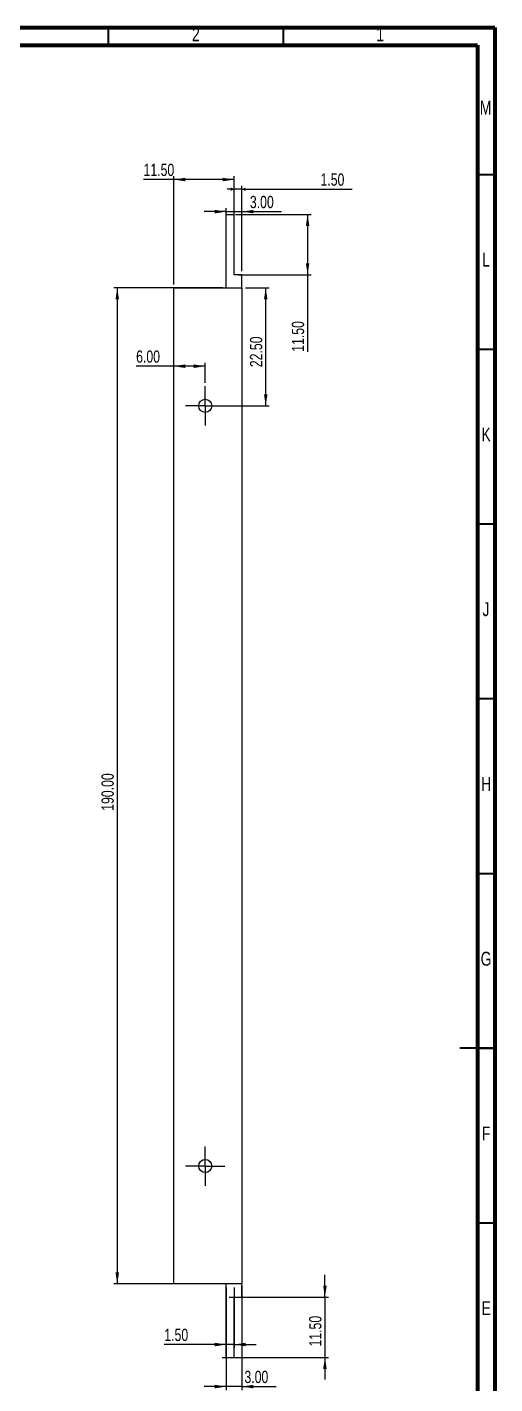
# Model space of a CAD drawing. Header units: millimetres. Extents: x 0 to 836, y 0 to 589.
# Drawn here: x 702.2 to 836, y 200.9 to 589.1 of the extents above; entities that cross this region are included whole.
import ezdxf

# ---------------------------------------------------------------- set-up
doc = ezdxf.new("R2010")
doc.units = ezdxf.units.MM
doc.layers.add('FORMAT', color=7, linetype='Continuous')
doc.styles.add('SLDTEXTSTYLE0', font='TXT', dxfattribs={"width": 0.75})
doc.dimstyles.new('SLDDIMSTYLE0', dxfattribs={"dimtxt": 3.5, "dimasz": 3.302, "dimexe": 0, "dimexo": 0.0625, "dimgap": 0.875, "dimtad": 1, "dimlfac": 0.666667, "dimrnd": 1e-09, "dimzin": 4, "dimdsep": 46, "dimtxsty": 'SLDTEXTSTYLE0', "dimsah": 1, "dimcen": 0.09, "dimadec": 0, "dimazin": 1, "dimtfac": 1, "dimtofl": 0, "dimtmove": 0, "dimatfit": 3, "dimfxl": 1, "dimfrac": 2, "dimtolj": 1, "dimtzin": 12, "dimarcsym": 0})
doc.dimstyles.new('SLDDIMSTYLE1', dxfattribs={"dimtxt": 3.5, "dimasz": 3.302, "dimexe": 0, "dimexo": 0.0625, "dimgap": 0.875, "dimtad": 1, "dimlfac": 0.666667, "dimrnd": 1e-09, "dimzin": 4, "dimdsep": 46, "dimtxsty": 'SLDTEXTSTYLE0', "dimsah": 1, "dimcen": 0.09, "dimadec": 0, "dimazin": 1, "dimtfac": 1, "dimtmove": 0, "dimatfit": 0, "dimfxl": 1, "dimfrac": 2, "dimtolj": 1, "dimtzin": 12, "dimarcsym": 0})

# ---------------------------------------------------------------- blocks, each defined once
blk = doc.blocks.new('_D_93')
at = {"layer": 'FORMAT'}
for p, q in [((758.14, 514.51), (726.96, 514.51)), ((727.96, 514.51), (727.96, 229.51)), ((758.14, 229.51), (726.96, 229.51))]:
    blk.add_line(p, q, dxfattribs=at)
for points in [[(727.96, 514.51), (727.45, 511.21), (728.47, 511.21)], [(727.96, 229.51), (728.47, 232.82), (727.45, 232.82)]]:
    blk.add_solid(points, dxfattribs=at)
at = {"layer": 'FORMAT', "insert": (723.45, 364.9), "char_height": 3.5, "attachment_point": 1, "rotation": 90, "style": 'SLDTEXTSTYLE0'}
blk.add_mtext('190.00', dxfattribs=at)
blk = doc.blocks.new('_D_94')
at = {"layer": 'FORMAT'}
for p, q in [((761.76, 535.51), (783.42, 535.51)), ((782.42, 535.51), (782.42, 518.26)), ((762.75, 518.26), (783.42, 518.26)), ((782.42, 518.26), (782.42, 496.22))]:
    blk.add_line(p, q, dxfattribs=at)
for points in [[(782.42, 535.51), (781.91, 532.21), (782.93, 532.21)], [(782.42, 518.26), (782.93, 521.57), (781.91, 521.57)]]:
    blk.add_solid(points, dxfattribs=at)
at = {"layer": 'FORMAT', "insert": (777.91, 496.22), "char_height": 3.5, "attachment_point": 1, "rotation": 90, "style": 'SLDTEXTSTYLE0'}
blk.add_mtext('11.50', dxfattribs=at)
blk = doc.blocks.new('_D_95')
at = {"layer": 'FORMAT'}
for p, q in [((761.39, 532.23), (761.39, 543.74)), ((763.64, 536.51), (763.64, 543.74)), ((761.39, 542.74), (759.39, 542.74)), ((763.64, 542.74), (761.39, 542.74)), ((763.64, 542.74), (795.16, 542.74))]:
    blk.add_line(p, q, dxfattribs=at)
for points in [[(761.39, 542.74), (760.39, 543.24), (760.39, 542.24)], [(763.64, 542.74), (764.64, 542.24), (764.64, 543.24)]]:
    blk.add_solid(points, dxfattribs=at)
at = {"layer": 'FORMAT', "insert": (786.11, 547.25), "char_height": 3.5, "attachment_point": 1, "style": 'SLDTEXTSTYLE0'}
blk.add_mtext('1.50', dxfattribs=at)
blk = doc.blocks.new('_D_96')
at = {"layer": 'FORMAT'}
for p, q in [((759.14, 536.33), (752.79, 536.33)), ((759.14, 534.17), (759.14, 537.33)), ((759.14, 536.33), (763.64, 536.33)), ((763.64, 519.26), (763.64, 537.33)), ((763.64, 536.33), (774.97, 536.33))]:
    blk.add_line(p, q, dxfattribs=at)
for points in [[(759.14, 536.33), (755.84, 536.84), (755.84, 535.82)], [(763.64, 536.33), (766.94, 535.82), (766.94, 536.84)]]:
    blk.add_solid(points, dxfattribs=at)
at = {"layer": 'FORMAT', "insert": (765.91, 540.84), "char_height": 3.5, "attachment_point": 1, "style": 'SLDTEXTSTYLE0'}
blk.add_mtext('3.00', dxfattribs=at)
blk = doc.blocks.new('_D_97')
at = {"layer": 'FORMAT'}
for p, q in [((763.64, 229.09), (763.64, 199.16)), ((759.14, 214.35), (759.14, 199.16)), ((759.14, 200.16), (752.79, 200.16)), ((763.64, 200.16), (759.14, 200.16)), ((763.64, 200.16), (773.4, 200.16))]:
    blk.add_line(p, q, dxfattribs=at)
for points in [[(759.14, 200.16), (755.84, 200.67), (755.84, 199.65)], [(763.64, 200.16), (766.94, 199.65), (766.94, 200.67)]]:
    blk.add_solid(points, dxfattribs=at)
at = {"layer": 'FORMAT', "insert": (764.35, 204.67), "char_height": 3.5, "attachment_point": 1, "style": 'SLDTEXTSTYLE0'}
blk.add_mtext('3.00', dxfattribs=at)
blk = doc.blocks.new('_D_98')
at = {"layer": 'FORMAT'}
for p, q in [((759.14, 228.51), (759.14, 211.18)), ((761.39, 228.51), (761.39, 211.18)), ((759.14, 212.18), (741.42, 212.18)), ((761.39, 212.18), (759.14, 212.18)), ((761.39, 212.18), (767.74, 212.18))]:
    blk.add_line(p, q, dxfattribs=at)
for points in [[(759.14, 212.18), (755.84, 212.69), (755.84, 211.68)], [(761.39, 212.18), (764.69, 211.68), (764.69, 212.69)]]:
    blk.add_solid(points, dxfattribs=at)
at = {"layer": 'FORMAT', "insert": (741.42, 216.7), "char_height": 3.5, "attachment_point": 1, "style": 'SLDTEXTSTYLE0'}
blk.add_mtext('1.50', dxfattribs=at)
blk = doc.blocks.new('_D_99')
at = {"layer": 'FORMAT'}
for p, q in [((787.38, 225.76), (787.38, 232.11)), ((759.98, 225.76), (788.38, 225.76)), ((787.38, 225.76), (787.38, 208.51)), ((758.02, 208.51), (788.38, 208.51)), ((787.38, 208.51), (787.38, 202.16))]:
    blk.add_line(p, q, dxfattribs=at)
for points in [[(787.38, 225.76), (787.89, 229.07), (786.87, 229.07)], [(787.38, 208.51), (786.87, 205.21), (787.89, 205.21)]]:
    blk.add_solid(points, dxfattribs=at)
at = {"layer": 'FORMAT', "insert": (782.87, 211.62), "char_height": 3.5, "attachment_point": 1, "rotation": 90, "style": 'SLDTEXTSTYLE0'}
blk.add_mtext('11.50', dxfattribs=at)
blk = doc.blocks.new('_D_100')
at = {"layer": 'FORMAT'}
for p, q in [((744.14, 545.51), (735.48, 545.51)), ((744.14, 515.51), (744.14, 546.51)), ((761.39, 545.51), (744.14, 545.51)), ((761.39, 536.51), (761.39, 546.51))]:
    blk.add_line(p, q, dxfattribs=at)
for points in [[(744.14, 545.51), (747.44, 545.01), (747.44, 546.02)], [(761.39, 545.51), (758.09, 546.02), (758.09, 545.01)]]:
    blk.add_solid(points, dxfattribs=at)
at = {"layer": 'FORMAT', "insert": (735.48, 550.03), "char_height": 3.5, "attachment_point": 1, "style": 'SLDTEXTSTYLE0'}
blk.add_mtext('11.50', dxfattribs=at)
blk = doc.blocks.new('_D_101')
at = {"layer": 'FORMAT'}
for p, q in [((753.14, 487.39), (753.14, 493.11)), ((744.14, 492.11), (733.36, 492.11)), ((753.14, 492.11), (744.14, 492.11))]:
    blk.add_line(p, q, dxfattribs=at)
for points in [[(744.14, 492.11), (747.44, 491.6), (747.44, 492.62)], [(753.14, 492.11), (749.84, 492.62), (749.84, 491.6)]]:
    blk.add_solid(points, dxfattribs=at)
at = {"layer": 'FORMAT', "insert": (733.36, 496.62), "char_height": 3.5, "attachment_point": 1, "style": 'SLDTEXTSTYLE0'}
blk.add_mtext('6.00', dxfattribs=at)
blk = doc.blocks.new('_D_102')
at = {"layer": 'FORMAT'}
for p, q in [((764.64, 514.51), (771.44, 514.51)), ((770.44, 480.76), (770.44, 514.51)), ((754.14, 480.76), (771.44, 480.76))]:
    blk.add_line(p, q, dxfattribs=at)
for points in [[(770.44, 514.51), (769.93, 511.21), (770.95, 511.21)], [(770.44, 480.76), (770.95, 484.07), (769.93, 484.07)]]:
    blk.add_solid(points, dxfattribs=at)
at = {"layer": 'FORMAT', "insert": (765.93, 491.82), "char_height": 3.5, "attachment_point": 1, "rotation": 90, "style": 'SLDTEXTSTYLE0'}
blk.add_mtext('22.50', dxfattribs=at)
blk = doc.blocks.new('SW_CENTERMARKSYMBOL_24')
at = {"layer": 'FORMAT', "color": 0}
for p, q in [((0, 3.75), (0, 5.625)), ((-3.75, 0), (-5.625, 0)), ((0, 0), (-3.75, 0)), ((0, 0), (0, 3.75)), ((0, 0), (0, -3.75)), ((0, 0), (3.75, 0)), ((3.75, 0), (5.625, 0)), ((0, -3.75), (0, -5.625))]:
    blk.add_line(p, q, dxfattribs=at)
blk = doc.blocks.new('SW_CENTERMARKSYMBOL_25')
at = {"layer": 'FORMAT', "color": 0}
for p, q in [((0, 3.75), (0, 5.625)), ((-3.75, 0), (-5.625, 0)), ((0, 0), (-3.75, 0)), ((0, 0), (0, 3.75)), ((0, 0), (0, -3.75)), ((0, 0), (3.75, 0)), ((3.75, 0), (5.625, 0)), ((0, -3.75), (0, -5.625))]:
    blk.add_line(p, q, dxfattribs=at)

msp = doc.modelspace()

# ---------------------------------------------------------------- linework, layer by layer
at = {"color": 7, "linetype": 'Continuous', "lineweight": 70}
for p, q in [((15, 589), (836, 589)), ((836, 589), (836, 5)), ((20, 584), (831, 584)), ((831, 584), (831, 10))]:
    msp.add_line(p, q, dxfattribs=at)
at = {"color": 7, "linetype": 'Continuous', "lineweight": 35}
for p, q in [((725.5, 584), (725.5, 589)), ((775.5, 584), (775.5, 589)), ((831, 547), (836, 547)), ((831, 497), (836, 497)), ((831, 447), (836, 447)), ((831, 397), (836, 397)), ((831, 347), (836, 347)), ((836.001, 297), (825.999, 297)), ((831, 297), (836, 297)), ((831, 247), (836, 247))]:
    msp.add_line(p, q, dxfattribs=at)
at = {"color": 7, "linetype": 'Continuous', "lineweight": 25}
for p, q in [((759.14038, 535.51361), (761.39038, 535.51361)), ((759.14038, 514.51361), (759.14038, 535.51361)), ((761.39038, 518.26361), (761.39038, 535.51361)), ((763.64038, 518.26361), (761.39038, 518.26361)), ((763.64038, 514.51361), (763.64038, 518.26361)), ((744.14038, 229.51361), (744.14038, 514.51361)), ((744.14038, 514.51361), (763.64038, 514.51361)), ((763.64038, 514.51361), (763.64038, 229.51361)), ((763.64038, 229.51361), (744.14038, 229.51361)), ((759.14038, 208.51361), (759.14038, 229.51361)), ((763.64038, 225.76361), (763.64038, 229.51361)), ((761.39038, 225.76361), (763.64038, 225.76361)), ((761.39038, 208.51361), (761.39038, 225.76361)), ((759.14038, 208.51361), (761.39038, 208.51361))]:
    msp.add_line(p, q, dxfattribs=at)
for centre in [(753.14038, 480.76361), (753.14038, 263.26361)]:
    msp.add_circle(centre, 1.875, dxfattribs=at)

# ---------------------------------------------------------------- block references
at = {"layer": 'FORMAT'}
for name, p in [('SW_CENTERMARKSYMBOL_25', (753.14038, 480.76361)), ('SW_CENTERMARKSYMBOL_24', (753.14038, 263.26361))]:
    msp.add_blockref(name, p, dxfattribs=at)

# ---------------------------------------------------------------- texts
at = {"color": 7, "linetype": 'Continuous', "lineweight": 0, "char_height": 3.96875, "attachment_point": 2, "style": 'SLDTEXTSTYLE0'}
for s, insert in [('2', (750.46004, 589.06015)), ('1', (803.21004, 589.06015)), ('M', (833.36174, 568.06015)), ('L', (833.45452, 524.56015)), ('K', (833.48852, 474.56015)), ('J', (833.46509, 424.56015)), ('H', (833.49035, 374.56015)), ('G', (833.48668, 324.56015)), ('F', (833.45774, 274.56015)), ('E', (833.50781, 224.56015))]:
    msp.add_mtext(s, dxfattribs=dict(at, insert=insert))

# ---------------------------------------------------------------- dimensions: what is measured, and where the dimension line sits
at = {"layer": 'FORMAT'}
for base, p1, p2, dimstyle, picture, middle in [((744.14038, 545.51361), (761.39038, 535.51361), (744.14038, 514.51361), 'SLDDIMSTYLE0', '_D_100', (741.29412, 545.51361)), ((761.39038, 545.51361), (763.64038, 535.51361), (761.39038, 535.51361), 'SLDDIMSTYLE1', '_D_95', (790.6328, 545.51361)), ((763.64038, 536.32859), (759.14038, 535.51361), (763.64038, 518.26361), 'SLDDIMSTYLE1', '_D_96', (770.43933, 536.32859)), ((744.14038, 492.11211), (753.14038, 486.38861), (744.14038, 514.51361), 'SLDDIMSTYLE0', '_D_101', (737.88943, 492.11211)), ((759.14038, 214.96151), (761.39038, 229.51361), (759.14038, 229.51361), 'SLDDIMSTYLE1', '_D_98', (745.95037, 214.96151)), ((759.14038, 202.93665), (763.64038, 208.51361), (759.14038, 208.51361), 'SLDDIMSTYLE1', '_D_97', (768.87307, 202.93665))]:
    dim = msp.add_linear_dim(base=base, p1=p1, p2=p2, dimstyle=dimstyle, dxfattribs=at)
    dim.commit()
    dim.dimension.update_dxf_attribs({"geometry": picture, "text_midpoint": middle, "dimtype": 160})
for base, p1, p2, dimstyle, picture, middle in [((779.64038, 518.26361), (763.64038, 535.51361), (763.64038, 518.26361), 'SLDDIMSTYLE0', '_D_94', (779.64038, 502.03767)), ((725.18119, 229.51361), (759.14038, 514.51361), (759.14038, 229.51361), 'SLDDIMSTYLE0', '_D_93', (725.18119, 372.01361)), ((770.43933, 514.51361), (753.14038, 480.76361), (763.64038, 514.51361), 'SLDDIMSTYLE0', '_D_102', (770.43933, 497.63861)), ((787.38265, 208.51361), (763.64038, 225.76361), (761.39038, 208.51361), 'SLDDIMSTYLE1', '_D_99', (787.38265, 217.43696))]:
    dim = msp.add_linear_dim(base=base, p1=p1, p2=p2, angle=90, dimstyle=dimstyle, dxfattribs=at)
    dim.commit()
    dim.dimension.update_dxf_attribs({"geometry": picture, "text_midpoint": middle, "dimtype": 160})

doc.saveas('drawing.dxf')
